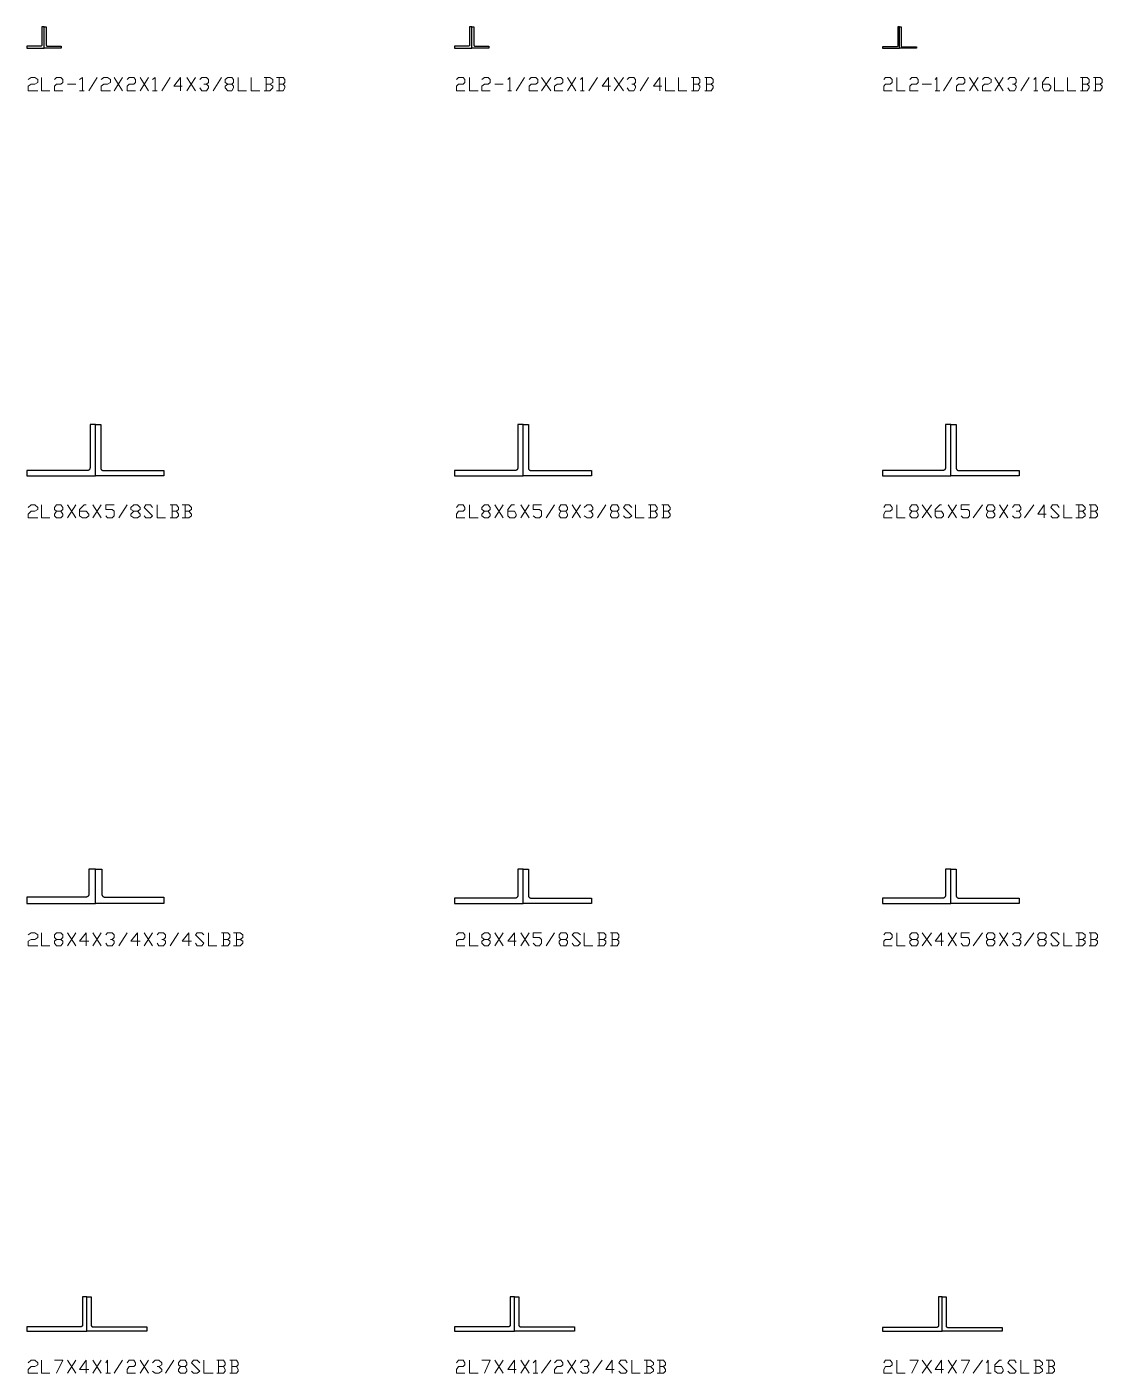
# Model space of a CAD drawing. Header units: inches. Extents: x 0 to 985, y -1555 to 12.
# Drawn here: x 0 to 125.7, y -1154.9 to -997.5 of the extents above; entities that cross this region are included whole.
import ezdxf

# ---------------------------------------------------------------- set-up
doc = ezdxf.new("R2010")
doc.units = ezdxf.units.IN
doc.header["$MEASUREMENT"] = 0
doc.layers.add('AISC_STEEL', color=7, linetype='Continuous')

msp = doc.modelspace()

# ---------------------------------------------------------------- linework, layer by layer
at = {"color": 3, "lineweight": 0}
for points in [[(0.16, -1003.65), (0.49, -1003.43), (0.93, -1003.43), (1.26, -1003.65), (1.26, -1003.98), (0.93, -1004.19), (0.49, -1004.19), (0.16, -1004.41), (0.16, -1004.96), (1.26, -1004.96)], [(1.69, -1003.43), (1.69, -1004.96), (2.67, -1004.96)], [(3.22, -1003.65), (3.44, -1003.43), (3.98, -1003.43), (4.2, -1003.65), (4.2, -1003.98), (3.98, -1004.19), (3.44, -1004.19), (3.22, -1004.41), (3.22, -1004.96), (4.2, -1004.96)], [(4.75, -1004.19), (5.73, -1004.19)], [(6.16, -1003.65), (6.49, -1003.43), (6.49, -1004.96)], [(7.25, -1004.96), (8.23, -1003.43)], [(8.67, -1003.65), (9, -1003.43), (9.43, -1003.43), (9.76, -1003.65), (9.76, -1003.98), (9.43, -1004.19), (9, -1004.19), (8.67, -1004.41), (8.67, -1004.96), (9.76, -1004.96)], [(10.2, -1004.96), (11.18, -1003.43)], [(10.2, -1003.43), (11.18, -1004.96)], [(11.72, -1003.65), (11.94, -1003.43), (12.49, -1003.43), (12.71, -1003.65), (12.71, -1003.98), (12.49, -1004.19), (11.94, -1004.19), (11.72, -1004.41), (11.72, -1004.96), (12.71, -1004.96)], [(13.25, -1004.96), (14.23, -1003.43)], [(13.25, -1003.43), (14.23, -1004.96)], [(14.67, -1003.65), (15, -1003.43), (15, -1004.96)], [(15.76, -1004.96), (16.74, -1003.43)], [(18.16, -1004.41), (17.18, -1004.41), (17.94, -1003.43), (17.94, -1004.96)], [(18.7, -1004.96), (19.69, -1003.43)], [(18.7, -1003.43), (19.69, -1004.96)], [(20.23, -1003.65), (20.45, -1003.43), (20.99, -1003.43), (21.21, -1003.65), (21.21, -1003.98), (20.99, -1004.19), (20.67, -1004.19)], [(20.99, -1004.19), (21.21, -1004.41), (21.21, -1004.63), (20.99, -1004.96), (20.45, -1004.96), (20.23, -1004.63)], [(21.76, -1004.96), (22.74, -1003.43)], [(23.94, -1004.19), (24.16, -1004.41), (24.16, -1004.63), (23.94, -1004.96), (23.5, -1004.96), (23.17, -1004.63), (23.17, -1004.41), (23.5, -1004.19), (23.94, -1004.19), (24.16, -1003.98), (24.16, -1003.65), (23.94, -1003.43), (23.5, -1003.43), (23.17, -1003.65), (23.17, -1003.98), (23.5, -1004.19)], [(24.7, -1003.43), (24.7, -1004.96), (25.68, -1004.96)], [(26.23, -1003.43), (26.23, -1004.96), (27.21, -1004.96)], [(28.41, -1004.19), (28.74, -1003.98), (28.74, -1003.65), (28.41, -1003.43), (27.75, -1003.43)], [(27.75, -1004.96), (28.41, -1004.96), (28.74, -1004.63), (28.74, -1004.41), (28.41, -1004.19), (27.97, -1004.19)], [(27.97, -1003.43), (27.97, -1004.96)], [(29.94, -1004.19), (30.15, -1003.98), (30.15, -1003.65), (29.94, -1003.43), (29.17, -1003.43)], [(29.17, -1004.96), (29.94, -1004.96), (30.15, -1004.63), (30.15, -1004.41), (29.94, -1004.19), (29.5, -1004.19)], [(29.5, -1003.43), (29.5, -1004.96)], [(50.22, -1003.65), (50.44, -1003.43), (50.98, -1003.43), (51.2, -1003.65), (51.2, -1003.98), (50.98, -1004.19), (50.44, -1004.19), (50.22, -1004.41), (50.22, -1004.96), (51.2, -1004.96)], [(51.75, -1003.43), (51.75, -1004.96), (52.73, -1004.96)], [(53.16, -1003.65), (53.49, -1003.43), (53.93, -1003.43), (54.15, -1003.65), (54.15, -1003.98), (53.93, -1004.19), (53.49, -1004.19), (53.16, -1004.41), (53.16, -1004.96), (54.15, -1004.96)], [(54.69, -1004.19), (55.67, -1004.19)], [(56.22, -1003.65), (56.44, -1003.43), (56.44, -1004.96)], [(57.2, -1004.96), (58.18, -1003.43)], [(58.73, -1003.65), (58.94, -1003.43), (59.49, -1003.43), (59.71, -1003.65), (59.71, -1003.98), (59.49, -1004.19), (58.94, -1004.19), (58.73, -1004.41), (58.73, -1004.96), (59.71, -1004.96)], [(60.14, -1004.96), (61.23, -1003.43)], [(60.14, -1003.43), (61.23, -1004.96)], [(61.67, -1003.65), (62, -1003.43), (62.43, -1003.43), (62.65, -1003.65), (62.65, -1003.98), (62.43, -1004.19), (62, -1004.19), (61.67, -1004.41), (61.67, -1004.96), (62.65, -1004.96)], [(63.2, -1004.96), (64.18, -1003.43)], [(63.2, -1003.43), (64.18, -1004.96)], [(64.72, -1003.65), (64.94, -1003.43), (64.94, -1004.96)], [(65.7, -1004.96), (66.69, -1003.43)], [(68.21, -1004.41), (67.23, -1004.41), (67.99, -1003.43), (67.99, -1004.96)], [(68.65, -1004.96), (69.74, -1003.43)], [(68.65, -1003.43), (69.74, -1004.96)], [(70.18, -1003.65), (70.39, -1003.43), (70.94, -1003.43), (71.16, -1003.65), (71.16, -1003.98), (70.94, -1004.19), (70.72, -1004.19)], [(70.94, -1004.19), (71.16, -1004.41), (71.16, -1004.63), (70.94, -1004.96), (70.39, -1004.96), (70.18, -1004.63)], [(71.7, -1004.96), (72.68, -1003.43)], [(74.21, -1004.41), (73.23, -1004.41), (73.99, -1003.43), (73.99, -1004.96)], [(74.65, -1003.43), (74.65, -1004.96), (75.74, -1004.96)], [(76.17, -1003.43), (76.17, -1004.96), (77.16, -1004.96)], [(78.46, -1004.19), (78.68, -1003.98), (78.68, -1003.65), (78.46, -1003.43), (77.7, -1003.43)], [(77.7, -1004.96), (78.46, -1004.96), (78.68, -1004.63), (78.68, -1004.41), (78.46, -1004.19), (77.92, -1004.19)], [(77.92, -1003.43), (77.92, -1004.96)], [(79.99, -1004.19), (80.21, -1003.98), (80.21, -1003.65), (79.99, -1003.43), (79.23, -1003.43)], [(79.23, -1004.96), (79.99, -1004.96), (80.21, -1004.63), (80.21, -1004.41), (79.99, -1004.19), (79.45, -1004.19)], [(79.45, -1003.43), (79.45, -1004.96)], [(100.17, -1003.65), (100.38, -1003.43), (100.93, -1003.43), (101.15, -1003.65), (101.15, -1003.98), (100.93, -1004.19), (100.38, -1004.19), (100.17, -1004.41), (100.17, -1004.96), (101.15, -1004.96)], [(101.69, -1003.43), (101.69, -1004.96), (102.67, -1004.96)], [(103.22, -1003.65), (103.44, -1003.43), (103.98, -1003.43), (104.2, -1003.65), (104.2, -1003.98), (103.98, -1004.19), (103.44, -1004.19), (103.22, -1004.41), (103.22, -1004.96), (104.2, -1004.96)], [(104.64, -1004.19), (105.73, -1004.19)], [(106.16, -1003.65), (106.38, -1003.43), (106.38, -1004.96)], [(107.14, -1004.96), (108.13, -1003.43)], [(108.67, -1003.65), (108.89, -1003.43), (109.43, -1003.43), (109.65, -1003.65), (109.65, -1003.98), (109.43, -1004.19), (108.89, -1004.19), (108.67, -1004.41), (108.67, -1004.96), (109.65, -1004.96)], [(110.2, -1004.96), (111.18, -1003.43)], [(110.2, -1003.43), (111.18, -1004.96)], [(111.72, -1003.65), (111.94, -1003.43), (112.38, -1003.43), (112.71, -1003.65), (112.71, -1003.98), (112.38, -1004.19), (111.94, -1004.19), (111.72, -1004.41), (111.72, -1004.96), (112.71, -1004.96)], [(113.14, -1004.96), (114.12, -1003.43)], [(113.14, -1003.43), (114.12, -1004.96)], [(114.67, -1003.65), (114.89, -1003.43), (115.43, -1003.43), (115.65, -1003.65), (115.65, -1003.98), (115.43, -1004.19), (115.21, -1004.19)], [(115.43, -1004.19), (115.65, -1004.41), (115.65, -1004.63), (115.43, -1004.96), (114.89, -1004.96), (114.67, -1004.63)], [(116.2, -1004.96), (117.18, -1003.43)], [(117.72, -1003.65), (117.94, -1003.43), (117.94, -1004.96)], [(118.7, -1004.19), (119.47, -1004.19), (119.69, -1004.41), (119.69, -1004.63), (119.47, -1004.96), (118.92, -1004.96), (118.7, -1004.63), (118.7, -1003.98), (119.14, -1003.43), (119.47, -1003.43)], [(120.12, -1003.43), (120.12, -1004.96), (121.21, -1004.96)], [(121.65, -1003.43), (121.65, -1004.96), (122.63, -1004.96)], [(123.94, -1004.19), (124.16, -1003.98), (124.16, -1003.65), (123.94, -1003.43), (123.17, -1003.43)], [(123.17, -1004.96), (123.94, -1004.96), (124.16, -1004.63), (124.16, -1004.41), (123.94, -1004.19), (123.39, -1004.19)], [(123.39, -1003.43), (123.39, -1004.96)], [(125.46, -1004.19), (125.68, -1003.98), (125.68, -1003.65), (125.46, -1003.43), (124.7, -1003.43)], [(124.7, -1004.96), (125.46, -1004.96), (125.68, -1004.63), (125.68, -1004.41), (125.46, -1004.19), (124.92, -1004.19)], [(124.92, -1003.43), (124.92, -1004.96)], [(6.16, -1004.96), (6.71, -1004.96)], [(14.67, -1004.96), (15.21, -1004.96)], [(56.22, -1004.96), (56.65, -1004.96)], [(64.72, -1004.96), (65.16, -1004.96)], [(106.16, -1004.96), (106.71, -1004.96)], [(117.72, -1004.96), (118.16, -1004.96)], [(0.16, -1053.7), (0.49, -1053.38), (0.93, -1053.38), (1.26, -1053.7), (1.26, -1053.92), (0.93, -1054.14), (0.49, -1054.14), (0.16, -1054.47), (0.16, -1054.9), (1.26, -1054.9)], [(1.69, -1053.38), (1.69, -1054.9), (2.67, -1054.9)], [(3.98, -1054.14), (4.2, -1054.47), (4.2, -1054.68), (3.98, -1054.9), (3.44, -1054.9), (3.22, -1054.68), (3.22, -1054.47), (3.44, -1054.14), (3.98, -1054.14), (4.2, -1053.92), (4.2, -1053.7), (3.98, -1053.38), (3.44, -1053.38), (3.22, -1053.7), (3.22, -1053.92), (3.44, -1054.14)], [(4.75, -1054.9), (5.73, -1053.38)], [(4.75, -1053.38), (5.73, -1054.9)], [(6.16, -1054.14), (6.93, -1054.14), (7.25, -1054.47), (7.25, -1054.68), (6.93, -1054.9), (6.49, -1054.9), (6.16, -1054.68), (6.16, -1053.92), (6.71, -1053.38), (6.93, -1053.38)], [(7.69, -1054.9), (8.67, -1053.38)], [(7.69, -1053.38), (8.67, -1054.9)], [(9.22, -1054.68), (9.43, -1054.9), (9.98, -1054.9), (10.2, -1054.68), (10.2, -1054.14), (9.98, -1053.92), (9.22, -1053.92), (9.22, -1053.38), (10.2, -1053.38)], [(10.74, -1054.9), (11.72, -1053.38)], [(12.92, -1054.14), (13.25, -1054.47), (13.25, -1054.68), (12.92, -1054.9), (12.49, -1054.9), (12.16, -1054.68), (12.16, -1054.47), (12.49, -1054.14), (12.92, -1054.14), (13.25, -1053.92), (13.25, -1053.7), (12.92, -1053.38), (12.49, -1053.38), (12.16, -1053.7), (12.16, -1053.92), (12.49, -1054.14)], [(13.69, -1054.68), (13.91, -1054.9), (14.45, -1054.9), (14.67, -1054.68), (13.69, -1053.7), (13.91, -1053.38), (14.45, -1053.38), (14.67, -1053.7)], [(15.21, -1053.38), (15.21, -1054.9), (16.2, -1054.9)], [(17.5, -1054.14), (17.72, -1053.92), (17.72, -1053.7), (17.5, -1053.38), (16.74, -1053.38)], [(16.74, -1054.9), (17.5, -1054.9), (17.72, -1054.68), (17.72, -1054.47), (17.5, -1054.14), (16.96, -1054.14)], [(16.96, -1053.38), (16.96, -1054.9)], [(18.92, -1054.14), (19.25, -1053.92), (19.25, -1053.7), (18.92, -1053.38), (18.16, -1053.38)], [(18.16, -1054.9), (18.92, -1054.9), (19.25, -1054.68), (19.25, -1054.47), (18.92, -1054.14), (18.49, -1054.14)], [(18.49, -1053.38), (18.49, -1054.9)], [(50.22, -1053.7), (50.44, -1053.38), (50.98, -1053.38), (51.2, -1053.7), (51.2, -1053.92), (50.98, -1054.14), (50.44, -1054.14), (50.22, -1054.47), (50.22, -1054.9), (51.2, -1054.9)], [(51.75, -1053.38), (51.75, -1054.9), (52.73, -1054.9)], [(53.93, -1054.14), (54.15, -1054.47), (54.15, -1054.68), (53.93, -1054.9), (53.49, -1054.9), (53.16, -1054.68), (53.16, -1054.47), (53.49, -1054.14), (53.93, -1054.14), (54.15, -1053.92), (54.15, -1053.7), (53.93, -1053.38), (53.49, -1053.38), (53.16, -1053.7), (53.16, -1053.92), (53.49, -1054.14)], [(54.69, -1054.9), (55.67, -1053.38)], [(54.69, -1053.38), (55.67, -1054.9)], [(56.22, -1054.14), (56.98, -1054.14), (57.2, -1054.47), (57.2, -1054.68), (56.98, -1054.9), (56.44, -1054.9), (56.22, -1054.68), (56.22, -1053.92), (56.65, -1053.38), (56.98, -1053.38)], [(57.74, -1054.9), (58.73, -1053.38)], [(57.74, -1053.38), (58.73, -1054.9)], [(59.16, -1054.68), (59.49, -1054.9), (59.93, -1054.9), (60.14, -1054.68), (60.14, -1054.14), (59.93, -1053.92), (59.16, -1053.92), (59.16, -1053.38), (60.14, -1053.38)], [(60.69, -1054.9), (61.67, -1053.38)], [(62.98, -1054.14), (63.2, -1054.47), (63.2, -1054.68), (62.98, -1054.9), (62.43, -1054.9), (62.22, -1054.68), (62.22, -1054.47), (62.43, -1054.14), (62.98, -1054.14), (63.2, -1053.92), (63.2, -1053.7), (62.98, -1053.38), (62.43, -1053.38), (62.22, -1053.7), (62.22, -1053.92), (62.43, -1054.14)], [(63.74, -1054.9), (64.72, -1053.38)], [(63.74, -1053.38), (64.72, -1054.9)], [(65.16, -1053.7), (65.49, -1053.38), (65.92, -1053.38), (66.14, -1053.7), (66.14, -1053.92), (65.92, -1054.14), (65.7, -1054.14)], [(65.92, -1054.14), (66.14, -1054.47), (66.14, -1054.68), (65.92, -1054.9), (65.49, -1054.9), (65.16, -1054.68)], [(66.69, -1054.9), (67.67, -1053.38)], [(68.98, -1054.14), (69.19, -1054.47), (69.19, -1054.68), (68.98, -1054.9), (68.43, -1054.9), (68.21, -1054.68), (68.21, -1054.47), (68.43, -1054.14), (68.98, -1054.14), (69.19, -1053.92), (69.19, -1053.7), (68.98, -1053.38), (68.43, -1053.38), (68.21, -1053.7), (68.21, -1053.92), (68.43, -1054.14)], [(69.74, -1054.68), (69.96, -1054.9), (70.39, -1054.9), (70.72, -1054.68), (69.74, -1053.7), (69.96, -1053.38), (70.39, -1053.38), (70.72, -1053.7)], [(71.16, -1053.38), (71.16, -1054.9), (72.14, -1054.9)], [(73.45, -1054.14), (73.67, -1053.92), (73.67, -1053.7), (73.45, -1053.38), (72.68, -1053.38)], [(72.68, -1054.9), (73.45, -1054.9), (73.67, -1054.68), (73.67, -1054.47), (73.45, -1054.14), (72.9, -1054.14)], [(72.9, -1053.38), (72.9, -1054.9)], [(74.97, -1054.14), (75.19, -1053.92), (75.19, -1053.7), (74.97, -1053.38), (74.21, -1053.38)], [(74.21, -1054.9), (74.97, -1054.9), (75.19, -1054.68), (75.19, -1054.47), (74.97, -1054.14), (74.43, -1054.14)], [(74.43, -1053.38), (74.43, -1054.9)], [(100.17, -1053.7), (100.38, -1053.38), (100.93, -1053.38), (101.15, -1053.7), (101.15, -1053.92), (100.93, -1054.14), (100.38, -1054.14), (100.17, -1054.47), (100.17, -1054.9), (101.15, -1054.9)], [(101.69, -1053.38), (101.69, -1054.9), (102.67, -1054.9)], [(103.98, -1054.14), (104.2, -1054.47), (104.2, -1054.68), (103.98, -1054.9), (103.44, -1054.9), (103.22, -1054.68), (103.22, -1054.47), (103.44, -1054.14), (103.98, -1054.14), (104.2, -1053.92), (104.2, -1053.7), (103.98, -1053.38), (103.44, -1053.38), (103.22, -1053.7), (103.22, -1053.92), (103.44, -1054.14)], [(104.64, -1054.9), (105.73, -1053.38)], [(104.64, -1053.38), (105.73, -1054.9)], [(106.16, -1054.14), (106.93, -1054.14), (107.14, -1054.47), (107.14, -1054.68), (106.93, -1054.9), (106.38, -1054.9), (106.16, -1054.68), (106.16, -1053.92), (106.71, -1053.38), (106.93, -1053.38)], [(107.69, -1054.9), (108.67, -1053.38)], [(107.69, -1053.38), (108.67, -1054.9)], [(109.22, -1054.68), (109.43, -1054.9), (109.98, -1054.9), (110.2, -1054.68), (110.2, -1054.14), (109.98, -1053.92), (109.22, -1053.92), (109.22, -1053.38), (110.2, -1053.38)], [(110.63, -1054.9), (111.72, -1053.38)], [(112.92, -1054.14), (113.14, -1054.47), (113.14, -1054.68), (112.92, -1054.9), (112.38, -1054.9), (112.16, -1054.68), (112.16, -1054.47), (112.38, -1054.14), (112.92, -1054.14), (113.14, -1053.92), (113.14, -1053.7), (112.92, -1053.38), (112.38, -1053.38), (112.16, -1053.7), (112.16, -1053.92), (112.38, -1054.14)], [(113.69, -1054.9), (114.67, -1053.38)], [(113.69, -1053.38), (114.67, -1054.9)], [(115.21, -1053.7), (115.43, -1053.38), (115.98, -1053.38), (116.2, -1053.7), (116.2, -1053.92), (115.98, -1054.14), (115.65, -1054.14)], [(115.98, -1054.14), (116.2, -1054.47), (116.2, -1054.68), (115.98, -1054.9), (115.43, -1054.9), (115.21, -1054.68)], [(116.63, -1054.9), (117.72, -1053.38)], [(119.14, -1054.47), (118.16, -1054.47), (118.92, -1053.38), (118.92, -1054.9)], [(119.69, -1054.68), (119.9, -1054.9), (120.45, -1054.9), (120.67, -1054.68), (119.69, -1053.7), (119.9, -1053.38), (120.45, -1053.38), (120.67, -1053.7)], [(121.21, -1053.38), (121.21, -1054.9), (122.19, -1054.9)], [(123.39, -1054.14), (123.72, -1053.92), (123.72, -1053.7), (123.39, -1053.38), (122.63, -1053.38)], [(122.63, -1054.9), (123.39, -1054.9), (123.72, -1054.68), (123.72, -1054.47), (123.39, -1054.14), (122.96, -1054.14)], [(122.96, -1053.38), (122.96, -1054.9)], [(124.92, -1054.14), (125.14, -1053.92), (125.14, -1053.7), (124.92, -1053.38), (124.16, -1053.38)], [(124.16, -1054.9), (124.92, -1054.9), (125.14, -1054.68), (125.14, -1054.47), (124.92, -1054.14), (124.37, -1054.14)], [(124.37, -1053.38), (124.37, -1054.9)], [(0.16, -1103.65), (0.49, -1103.43), (0.93, -1103.43), (1.26, -1103.65), (1.26, -1103.98), (0.93, -1104.19), (0.49, -1104.19), (0.16, -1104.41), (0.16, -1104.96), (1.26, -1104.96)], [(1.69, -1103.43), (1.69, -1104.96), (2.67, -1104.96)], [(3.98, -1104.19), (4.2, -1104.41), (4.2, -1104.63), (3.98, -1104.96), (3.44, -1104.96), (3.22, -1104.63), (3.22, -1104.41), (3.44, -1104.19), (3.98, -1104.19), (4.2, -1103.98), (4.2, -1103.65), (3.98, -1103.43), (3.44, -1103.43), (3.22, -1103.65), (3.22, -1103.98), (3.44, -1104.19)], [(4.75, -1104.96), (5.73, -1103.43)], [(4.75, -1103.43), (5.73, -1104.96)], [(7.25, -1104.41), (6.16, -1104.41), (6.93, -1103.43), (6.93, -1104.96)], [(7.69, -1104.96), (8.67, -1103.43)], [(7.69, -1103.43), (8.67, -1104.96)], [(9.22, -1103.65), (9.43, -1103.43), (9.98, -1103.43), (10.2, -1103.65), (10.2, -1103.98), (9.98, -1104.19), (9.76, -1104.19)], [(9.98, -1104.19), (10.2, -1104.41), (10.2, -1104.63), (9.98, -1104.96), (9.43, -1104.96), (9.22, -1104.63)], [(10.74, -1104.96), (11.72, -1103.43)], [(13.25, -1104.41), (12.16, -1104.41), (12.92, -1103.43), (12.92, -1104.96)], [(13.69, -1104.96), (14.67, -1103.43)], [(13.69, -1103.43), (14.67, -1104.96)], [(15.21, -1103.65), (15.43, -1103.43), (15.98, -1103.43), (16.2, -1103.65), (16.2, -1103.98), (15.98, -1104.19), (15.76, -1104.19)], [(15.98, -1104.19), (16.2, -1104.41), (16.2, -1104.63), (15.98, -1104.96), (15.43, -1104.96), (15.21, -1104.63)], [(16.74, -1104.96), (17.72, -1103.43)], [(19.25, -1104.41), (18.16, -1104.41), (18.92, -1103.43), (18.92, -1104.96)], [(19.69, -1104.63), (19.9, -1104.96), (20.45, -1104.96), (20.67, -1104.63), (19.69, -1103.65), (19.9, -1103.43), (20.45, -1103.43), (20.67, -1103.65)], [(21.21, -1103.43), (21.21, -1104.96), (22.19, -1104.96)], [(23.5, -1104.19), (23.72, -1103.98), (23.72, -1103.65), (23.5, -1103.43), (22.74, -1103.43)], [(22.74, -1104.96), (23.5, -1104.96), (23.72, -1104.63), (23.72, -1104.41), (23.5, -1104.19), (22.96, -1104.19)], [(22.96, -1103.43), (22.96, -1104.96)], [(24.92, -1104.19), (25.25, -1103.98), (25.25, -1103.65), (24.92, -1103.43), (24.16, -1103.43)], [(24.16, -1104.96), (24.92, -1104.96), (25.25, -1104.63), (25.25, -1104.41), (24.92, -1104.19), (24.48, -1104.19)], [(24.48, -1103.43), (24.48, -1104.96)], [(50.22, -1103.65), (50.44, -1103.43), (50.98, -1103.43), (51.2, -1103.65), (51.2, -1103.98), (50.98, -1104.19), (50.44, -1104.19), (50.22, -1104.41), (50.22, -1104.96), (51.2, -1104.96)], [(51.75, -1103.43), (51.75, -1104.96), (52.73, -1104.96)], [(53.93, -1104.19), (54.15, -1104.41), (54.15, -1104.63), (53.93, -1104.96), (53.49, -1104.96), (53.16, -1104.63), (53.16, -1104.41), (53.49, -1104.19), (53.93, -1104.19), (54.15, -1103.98), (54.15, -1103.65), (53.93, -1103.43), (53.49, -1103.43), (53.16, -1103.65), (53.16, -1103.98), (53.49, -1104.19)], [(54.69, -1104.96), (55.67, -1103.43)], [(54.69, -1103.43), (55.67, -1104.96)], [(57.2, -1104.41), (56.22, -1104.41), (56.98, -1103.43), (56.98, -1104.96)], [(57.74, -1104.96), (58.73, -1103.43)], [(57.74, -1103.43), (58.73, -1104.96)], [(59.16, -1104.63), (59.49, -1104.96), (59.93, -1104.96), (60.14, -1104.63), (60.14, -1104.19), (59.93, -1103.98), (59.16, -1103.98), (59.16, -1103.43), (60.14, -1103.43)], [(60.69, -1104.96), (61.67, -1103.43)], [(62.98, -1104.19), (63.2, -1104.41), (63.2, -1104.63), (62.98, -1104.96), (62.43, -1104.96), (62.22, -1104.63), (62.22, -1104.41), (62.43, -1104.19), (62.98, -1104.19), (63.2, -1103.98), (63.2, -1103.65), (62.98, -1103.43), (62.43, -1103.43), (62.22, -1103.65), (62.22, -1103.98), (62.43, -1104.19)], [(63.74, -1104.63), (63.96, -1104.96), (64.4, -1104.96), (64.72, -1104.63), (63.74, -1103.65), (63.96, -1103.43), (64.4, -1103.43), (64.72, -1103.65)], [(65.16, -1103.43), (65.16, -1104.96), (66.14, -1104.96)], [(67.45, -1104.19), (67.67, -1103.98), (67.67, -1103.65), (67.45, -1103.43), (66.69, -1103.43)], [(66.69, -1104.96), (67.45, -1104.96), (67.67, -1104.63), (67.67, -1104.41), (67.45, -1104.19), (66.9, -1104.19)], [(66.9, -1103.43), (66.9, -1104.96)], [(68.98, -1104.19), (69.19, -1103.98), (69.19, -1103.65), (68.98, -1103.43), (68.21, -1103.43)], [(68.21, -1104.96), (68.98, -1104.96), (69.19, -1104.63), (69.19, -1104.41), (68.98, -1104.19), (68.43, -1104.19)], [(68.43, -1103.43), (68.43, -1104.96)], [(100.17, -1103.65), (100.38, -1103.43), (100.93, -1103.43), (101.15, -1103.65), (101.15, -1103.98), (100.93, -1104.19), (100.38, -1104.19), (100.17, -1104.41), (100.17, -1104.96), (101.15, -1104.96)], [(101.69, -1103.43), (101.69, -1104.96), (102.67, -1104.96)], [(103.98, -1104.19), (104.2, -1104.41), (104.2, -1104.63), (103.98, -1104.96), (103.44, -1104.96), (103.22, -1104.63), (103.22, -1104.41), (103.44, -1104.19), (103.98, -1104.19), (104.2, -1103.98), (104.2, -1103.65), (103.98, -1103.43), (103.44, -1103.43), (103.22, -1103.65), (103.22, -1103.98), (103.44, -1104.19)], [(104.64, -1104.96), (105.73, -1103.43)], [(104.64, -1103.43), (105.73, -1104.96)], [(107.14, -1104.41), (106.16, -1104.41), (106.93, -1103.43), (106.93, -1104.96)], [(107.69, -1104.96), (108.67, -1103.43)], [(107.69, -1103.43), (108.67, -1104.96)], [(109.22, -1104.63), (109.43, -1104.96), (109.98, -1104.96), (110.2, -1104.63), (110.2, -1104.19), (109.98, -1103.98), (109.22, -1103.98), (109.22, -1103.43), (110.2, -1103.43)], [(110.63, -1104.96), (111.72, -1103.43)], [(112.92, -1104.19), (113.14, -1104.41), (113.14, -1104.63), (112.92, -1104.96), (112.38, -1104.96), (112.16, -1104.63), (112.16, -1104.41), (112.38, -1104.19), (112.92, -1104.19), (113.14, -1103.98), (113.14, -1103.65), (112.92, -1103.43), (112.38, -1103.43), (112.16, -1103.65), (112.16, -1103.98), (112.38, -1104.19)], [(113.69, -1104.96), (114.67, -1103.43)], [(113.69, -1103.43), (114.67, -1104.96)], [(115.21, -1103.65), (115.43, -1103.43), (115.98, -1103.43), (116.2, -1103.65), (116.2, -1103.98), (115.98, -1104.19), (115.65, -1104.19)], [(115.98, -1104.19), (116.2, -1104.41), (116.2, -1104.63), (115.98, -1104.96), (115.43, -1104.96), (115.21, -1104.63)], [(116.63, -1104.96), (117.72, -1103.43)], [(118.92, -1104.19), (119.14, -1104.41), (119.14, -1104.63), (118.92, -1104.96), (118.38, -1104.96), (118.16, -1104.63), (118.16, -1104.41), (118.38, -1104.19), (118.92, -1104.19), (119.14, -1103.98), (119.14, -1103.65), (118.92, -1103.43), (118.38, -1103.43), (118.16, -1103.65), (118.16, -1103.98), (118.38, -1104.19)], [(119.69, -1104.63), (119.9, -1104.96), (120.45, -1104.96), (120.67, -1104.63), (119.69, -1103.65), (119.9, -1103.43), (120.45, -1103.43), (120.67, -1103.65)], [(121.21, -1103.43), (121.21, -1104.96), (122.19, -1104.96)], [(123.39, -1104.19), (123.72, -1103.98), (123.72, -1103.65), (123.39, -1103.43), (122.63, -1103.43)], [(122.63, -1104.96), (123.39, -1104.96), (123.72, -1104.63), (123.72, -1104.41), (123.39, -1104.19), (122.96, -1104.19)], [(122.96, -1103.43), (122.96, -1104.96)], [(124.92, -1104.19), (125.14, -1103.98), (125.14, -1103.65), (124.92, -1103.43), (124.16, -1103.43)], [(124.16, -1104.96), (124.92, -1104.96), (125.14, -1104.63), (125.14, -1104.41), (124.92, -1104.19), (124.37, -1104.19)], [(124.37, -1103.43), (124.37, -1104.96)], [(0.16, -1153.7), (0.49, -1153.38), (0.93, -1153.38), (1.26, -1153.7), (1.26, -1153.92), (0.93, -1154.14), (0.49, -1154.14), (0.16, -1154.47), (0.16, -1154.9), (1.26, -1154.9)], [(1.69, -1153.38), (1.69, -1154.9), (2.67, -1154.9)], [(3.22, -1153.38), (4.2, -1153.38), (3.44, -1154.9)], [(4.75, -1154.9), (5.73, -1153.38)], [(4.75, -1153.38), (5.73, -1154.9)], [(7.25, -1154.47), (6.16, -1154.47), (6.93, -1153.38), (6.93, -1154.9)], [(7.69, -1154.9), (8.67, -1153.38)], [(7.69, -1153.38), (8.67, -1154.9)], [(9.22, -1153.7), (9.43, -1153.38), (9.43, -1154.9)], [(10.2, -1154.9), (11.18, -1153.38)], [(11.72, -1153.7), (11.94, -1153.38), (12.49, -1153.38), (12.71, -1153.7), (12.71, -1153.92), (12.49, -1154.14), (11.94, -1154.14), (11.72, -1154.47), (11.72, -1154.9), (12.71, -1154.9)], [(13.25, -1154.9), (14.23, -1153.38)], [(13.25, -1153.38), (14.23, -1154.9)], [(14.67, -1153.7), (15, -1153.38), (15.43, -1153.38), (15.76, -1153.7), (15.76, -1153.92), (15.43, -1154.14), (15.21, -1154.14)], [(16.2, -1154.9), (17.18, -1153.38)], [(18.49, -1154.14), (18.7, -1154.47), (18.7, -1154.68), (18.49, -1154.9), (17.94, -1154.9), (17.72, -1154.68), (17.72, -1154.47), (17.94, -1154.14), (18.49, -1154.14), (18.7, -1153.92), (18.7, -1153.7), (18.49, -1153.38), (17.94, -1153.38), (17.72, -1153.7), (17.72, -1153.92), (17.94, -1154.14)], [(19.25, -1154.68), (19.47, -1154.9), (19.9, -1154.9), (20.23, -1154.68), (19.25, -1153.7), (19.47, -1153.38), (19.9, -1153.38), (20.23, -1153.7)], [(20.67, -1153.38), (20.67, -1154.9), (21.76, -1154.9)], [(22.96, -1154.14), (23.17, -1153.92), (23.17, -1153.7), (22.96, -1153.38), (22.19, -1153.38)], [(22.41, -1153.38), (22.41, -1154.9)], [(24.48, -1154.14), (24.7, -1153.92), (24.7, -1153.7), (24.48, -1153.38), (23.72, -1153.38)], [(23.94, -1153.38), (23.94, -1154.9)], [(50.22, -1153.7), (50.44, -1153.38), (50.98, -1153.38), (51.2, -1153.7), (51.2, -1153.92), (50.98, -1154.14), (50.44, -1154.14), (50.22, -1154.47), (50.22, -1154.9), (51.2, -1154.9)], [(51.75, -1153.38), (51.75, -1154.9), (52.73, -1154.9)], [(53.16, -1153.38), (54.15, -1153.38), (53.49, -1154.9)], [(54.69, -1154.9), (55.67, -1153.38)], [(54.69, -1153.38), (55.67, -1154.9)], [(57.2, -1154.47), (56.22, -1154.47), (56.98, -1153.38), (56.98, -1154.9)], [(57.74, -1154.9), (58.73, -1153.38)], [(57.74, -1153.38), (58.73, -1154.9)], [(59.16, -1153.7), (59.49, -1153.38), (59.49, -1154.9)], [(60.14, -1154.9), (61.23, -1153.38)], [(61.67, -1153.7), (62, -1153.38), (62.43, -1153.38), (62.65, -1153.7), (62.65, -1153.92), (62.43, -1154.14), (62, -1154.14), (61.67, -1154.47), (61.67, -1154.9), (62.65, -1154.9)], [(63.2, -1154.9), (64.18, -1153.38)], [(63.2, -1153.38), (64.18, -1154.9)], [(64.72, -1153.7), (64.94, -1153.38), (65.49, -1153.38), (65.7, -1153.7), (65.7, -1153.92), (65.49, -1154.14), (65.16, -1154.14)], [(66.14, -1154.9), (67.23, -1153.38)], [(68.65, -1154.47), (67.67, -1154.47), (68.43, -1153.38), (68.43, -1154.9)], [(69.19, -1154.68), (69.41, -1154.9), (69.96, -1154.9), (70.18, -1154.68), (69.19, -1153.7), (69.41, -1153.38), (69.96, -1153.38), (70.18, -1153.7)], [(70.72, -1153.38), (70.72, -1154.9), (71.7, -1154.9)], [(72.9, -1154.14), (73.23, -1153.92), (73.23, -1153.7), (72.9, -1153.38), (72.14, -1153.38)], [(72.47, -1153.38), (72.47, -1154.9)], [(74.43, -1154.14), (74.65, -1153.92), (74.65, -1153.7), (74.43, -1153.38), (73.67, -1153.38)], [(73.99, -1153.38), (73.99, -1154.9)], [(100.17, -1153.7), (100.38, -1153.38), (100.93, -1153.38), (101.15, -1153.7), (101.15, -1153.92), (100.93, -1154.14), (100.38, -1154.14), (100.17, -1154.47), (100.17, -1154.9), (101.15, -1154.9)], [(101.69, -1153.38), (101.69, -1154.9), (102.67, -1154.9)], [(103.22, -1153.38), (104.2, -1153.38), (103.44, -1154.9)], [(104.64, -1154.9), (105.73, -1153.38)], [(104.64, -1153.38), (105.73, -1154.9)], [(107.14, -1154.47), (106.16, -1154.47), (106.93, -1153.38), (106.93, -1154.9)], [(107.69, -1154.9), (108.67, -1153.38)], [(107.69, -1153.38), (108.67, -1154.9)], [(109.22, -1153.38), (110.2, -1153.38), (109.43, -1154.9)], [(110.63, -1154.9), (111.72, -1153.38)], [(112.16, -1153.7), (112.38, -1153.38), (112.38, -1154.9)], [(113.14, -1154.14), (113.91, -1154.14), (114.12, -1154.47), (114.12, -1154.68), (113.91, -1154.9), (113.47, -1154.9), (113.14, -1154.68), (113.14, -1153.92), (113.69, -1153.38), (113.91, -1153.38)], [(114.67, -1154.68), (114.89, -1154.9), (115.43, -1154.9), (115.65, -1154.68), (114.67, -1153.7), (114.89, -1153.38), (115.43, -1153.38), (115.65, -1153.7)], [(116.2, -1153.38), (116.2, -1154.9), (117.18, -1154.9)], [(118.38, -1154.14), (118.7, -1153.92), (118.7, -1153.7), (118.38, -1153.38), (117.72, -1153.38)], [(117.94, -1153.38), (117.94, -1154.9)], [(119.9, -1154.14), (120.12, -1153.92), (120.12, -1153.7), (119.9, -1153.38), (119.14, -1153.38)], [(119.47, -1153.38), (119.47, -1154.9)], [(9.22, -1154.9), (9.76, -1154.9)], [(15.43, -1154.14), (15.76, -1154.47), (15.76, -1154.68), (15.43, -1154.9), (15, -1154.9), (14.67, -1154.68)], [(22.19, -1154.9), (22.96, -1154.9), (23.17, -1154.68), (23.17, -1154.47), (22.96, -1154.14), (22.41, -1154.14)], [(23.72, -1154.9), (24.48, -1154.9), (24.7, -1154.68), (24.7, -1154.47), (24.48, -1154.14), (23.94, -1154.14)], [(59.16, -1154.9), (59.71, -1154.9)], [(65.49, -1154.14), (65.7, -1154.47), (65.7, -1154.68), (65.49, -1154.9), (64.94, -1154.9), (64.72, -1154.68)], [(72.14, -1154.9), (72.9, -1154.9), (73.23, -1154.68), (73.23, -1154.47), (72.9, -1154.14), (72.47, -1154.14)], [(73.67, -1154.9), (74.43, -1154.9), (74.65, -1154.68), (74.65, -1154.47), (74.43, -1154.14), (73.99, -1154.14)], [(112.16, -1154.9), (112.71, -1154.9)], [(117.72, -1154.9), (118.38, -1154.9), (118.7, -1154.68), (118.7, -1154.47), (118.38, -1154.14), (117.94, -1154.14)], [(119.14, -1154.9), (119.9, -1154.9), (120.12, -1154.68), (120.12, -1154.47), (119.9, -1154.14), (119.47, -1154.14)]]:
    msp.add_lwpolyline(points, dxfattribs=at)
at = {"layer": 'AISC_STEEL'}
for points in [[(0, -1000), (2, -1000), (2, -997.5), (1.75, -997.5), (1.75, -999.62), (1.75, -999.64), (1.75, -999.66), (1.74, -999.67), (1.73, -999.69), (1.72, -999.7), (1.71, -999.71), (1.7, -999.72), (1.69, -999.73), (1.67, -999.74), (1.66, -999.75), (1.64, -999.75), (1.62, -999.75), (0, -999.75)], [(4, -1000), (2, -1000), (2, -997.5), (2.25, -997.5), (2.25, -999.62), (2.25, -999.64), (2.25, -999.66), (2.26, -999.67), (2.27, -999.69), (2.28, -999.7), (2.29, -999.71), (2.3, -999.72), (2.31, -999.73), (2.33, -999.74), (2.34, -999.75), (2.36, -999.75), (2.38, -999.75), (4, -999.75)], [(50, -1000), (52, -1000), (52, -997.5), (51.75, -997.5), (51.75, -999.62), (51.75, -999.64), (51.75, -999.66), (51.74, -999.67), (51.73, -999.69), (51.72, -999.7), (51.71, -999.71), (51.7, -999.72), (51.69, -999.73), (51.67, -999.74), (51.66, -999.75), (51.64, -999.75), (51.62, -999.75), (50, -999.75)], [(54, -1000), (52, -1000), (52, -997.5), (52.25, -997.5), (52.25, -999.62), (52.25, -999.64), (52.25, -999.66), (52.26, -999.67), (52.27, -999.69), (52.28, -999.7), (52.29, -999.71), (52.3, -999.72), (52.31, -999.73), (52.33, -999.74), (52.34, -999.75), (52.36, -999.75), (52.38, -999.75), (54, -999.75)], [(100, -1000), (102, -1000), (102, -997.5), (101.81, -997.5), (101.81, -999.72), (101.81, -999.73), (101.81, -999.74), (101.8, -999.75), (101.8, -999.76), (101.79, -999.78), (101.78, -999.78), (101.78, -999.79), (101.77, -999.8), (101.75, -999.8), (101.74, -999.81), (101.73, -999.81), (101.72, -999.81), (100, -999.81)], [(104, -1000), (102, -1000), (102, -997.5), (102.19, -997.5), (102.19, -999.72), (102.19, -999.73), (102.19, -999.74), (102.2, -999.75), (102.2, -999.76), (102.21, -999.78), (102.22, -999.78), (102.22, -999.79), (102.23, -999.8), (102.25, -999.8), (102.26, -999.81), (102.27, -999.81), (102.28, -999.81), (104, -999.81)], [(0, -1050), (8, -1050), (8, -1044), (7.38, -1044), (7.38, -1049.06), (7.37, -1049.09), (7.37, -1049.12), (7.36, -1049.15), (7.35, -1049.18), (7.34, -1049.2), (7.33, -1049.23), (7.31, -1049.25), (7.29, -1049.27), (7.27, -1049.29), (7.25, -1049.31), (7.23, -1049.33), (7.2, -1049.34), (7.18, -1049.35), (7.15, -1049.36), (7.12, -1049.37), (7.09, -1049.37), (7.06, -1049.38), (0, -1049.38)], [(16, -1050), (8, -1050), (8, -1044), (8.62, -1044), (8.62, -1049.06), (8.63, -1049.09), (8.63, -1049.12), (8.64, -1049.15), (8.65, -1049.18), (8.66, -1049.2), (8.67, -1049.23), (8.69, -1049.25), (8.71, -1049.27), (8.73, -1049.29), (8.75, -1049.31), (8.77, -1049.33), (8.8, -1049.34), (8.82, -1049.35), (8.85, -1049.36), (8.88, -1049.37), (8.91, -1049.37), (8.94, -1049.38), (16, -1049.38)], [(50, -1050), (58, -1050), (58, -1044), (57.38, -1044), (57.38, -1049.06), (57.37, -1049.09), (57.37, -1049.12), (57.36, -1049.15), (57.35, -1049.18), (57.34, -1049.2), (57.33, -1049.23), (57.31, -1049.25), (57.29, -1049.27), (57.27, -1049.29), (57.25, -1049.31), (57.23, -1049.33), (57.2, -1049.34), (57.18, -1049.35), (57.15, -1049.36), (57.12, -1049.37), (57.09, -1049.37), (57.06, -1049.38), (50, -1049.38)], [(66, -1050), (58, -1050), (58, -1044), (58.62, -1044), (58.62, -1049.06), (58.63, -1049.09), (58.63, -1049.12), (58.64, -1049.15), (58.65, -1049.18), (58.66, -1049.2), (58.67, -1049.23), (58.69, -1049.25), (58.71, -1049.27), (58.73, -1049.29), (58.75, -1049.31), (58.77, -1049.33), (58.8, -1049.34), (58.82, -1049.35), (58.85, -1049.36), (58.88, -1049.37), (58.91, -1049.37), (58.94, -1049.38), (66, -1049.38)], [(100, -1050), (108, -1050), (108, -1044), (107.38, -1044), (107.38, -1049.06), (107.37, -1049.09), (107.37, -1049.12), (107.36, -1049.15), (107.35, -1049.18), (107.34, -1049.2), (107.33, -1049.23), (107.31, -1049.25), (107.29, -1049.27), (107.27, -1049.29), (107.25, -1049.31), (107.23, -1049.33), (107.2, -1049.34), (107.18, -1049.35), (107.15, -1049.36), (107.12, -1049.37), (107.09, -1049.37), (107.06, -1049.38), (100, -1049.38)], [(116, -1050), (108, -1050), (108, -1044), (108.62, -1044), (108.62, -1049.06), (108.63, -1049.09), (108.63, -1049.12), (108.64, -1049.15), (108.65, -1049.18), (108.66, -1049.2), (108.67, -1049.23), (108.69, -1049.25), (108.71, -1049.27), (108.73, -1049.29), (108.75, -1049.31), (108.77, -1049.33), (108.8, -1049.34), (108.82, -1049.35), (108.85, -1049.36), (108.88, -1049.37), (108.91, -1049.37), (108.94, -1049.38), (116, -1049.38)], [(0, -1100), (8, -1100), (8, -1096), (7.25, -1096), (7.25, -1098.88), (7.25, -1098.9), (7.25, -1098.93), (7.24, -1098.96), (7.23, -1098.99), (7.22, -1099.02), (7.21, -1099.05), (7.19, -1099.07), (7.18, -1099.1), (7.16, -1099.12), (7.14, -1099.14), (7.12, -1099.16), (7.1, -1099.18), (7.07, -1099.19), (7.05, -1099.21), (7.02, -1099.22), (6.99, -1099.23), (6.96, -1099.24), (6.93, -1099.25), (6.9, -1099.25), (6.88, -1099.25), (0, -1099.25)], [(16, -1100), (8, -1100), (8, -1096), (8.75, -1096), (8.75, -1098.88), (8.75, -1098.9), (8.75, -1098.93), (8.76, -1098.96), (8.77, -1098.99), (8.78, -1099.02), (8.79, -1099.05), (8.81, -1099.07), (8.82, -1099.1), (8.84, -1099.12), (8.86, -1099.14), (8.88, -1099.16), (8.9, -1099.18), (8.93, -1099.19), (8.95, -1099.21), (8.98, -1099.22), (9.01, -1099.23), (9.04, -1099.24), (9.07, -1099.25), (9.1, -1099.25), (9.12, -1099.25), (16, -1099.25)], [(50, -1100), (58, -1100), (58, -1096), (57.38, -1096), (57.38, -1099.06), (57.37, -1099.09), (57.37, -1099.12), (57.36, -1099.15), (57.35, -1099.18), (57.34, -1099.2), (57.33, -1099.23), (57.31, -1099.25), (57.29, -1099.27), (57.27, -1099.29), (57.25, -1099.31), (57.23, -1099.33), (57.2, -1099.34), (57.18, -1099.35), (57.15, -1099.36), (57.12, -1099.37), (57.09, -1099.37), (57.06, -1099.38), (50, -1099.38)], [(66, -1100), (58, -1100), (58, -1096), (58.62, -1096), (58.62, -1099.06), (58.63, -1099.09), (58.63, -1099.12), (58.64, -1099.15), (58.65, -1099.18), (58.66, -1099.2), (58.67, -1099.23), (58.69, -1099.25), (58.71, -1099.27), (58.73, -1099.29), (58.75, -1099.31), (58.77, -1099.33), (58.8, -1099.34), (58.82, -1099.35), (58.85, -1099.36), (58.88, -1099.37), (58.91, -1099.37), (58.94, -1099.38), (66, -1099.38)], [(100, -1100), (108, -1100), (108, -1096), (107.38, -1096), (107.38, -1099.06), (107.37, -1099.09), (107.37, -1099.12), (107.36, -1099.15), (107.35, -1099.18), (107.34, -1099.2), (107.33, -1099.23), (107.31, -1099.25), (107.29, -1099.27), (107.27, -1099.29), (107.25, -1099.31), (107.23, -1099.33), (107.2, -1099.34), (107.18, -1099.35), (107.15, -1099.36), (107.12, -1099.37), (107.09, -1099.37), (107.06, -1099.38), (100, -1099.38)], [(116, -1100), (108, -1100), (108, -1096), (108.62, -1096), (108.62, -1099.06), (108.63, -1099.09), (108.63, -1099.12), (108.64, -1099.15), (108.65, -1099.18), (108.66, -1099.2), (108.67, -1099.23), (108.69, -1099.25), (108.71, -1099.27), (108.73, -1099.29), (108.75, -1099.31), (108.77, -1099.33), (108.8, -1099.34), (108.82, -1099.35), (108.85, -1099.36), (108.88, -1099.37), (108.91, -1099.37), (108.94, -1099.38), (116, -1099.38)], [(0, -1150), (7, -1150), (7, -1146), (6.5, -1146), (6.5, -1149.25), (6.5, -1149.28), (6.49, -1149.31), (6.49, -1149.33), (6.48, -1149.36), (6.46, -1149.38), (6.45, -1149.41), (6.43, -1149.43), (6.41, -1149.45), (6.38, -1149.46), (6.36, -1149.48), (6.33, -1149.49), (6.31, -1149.49), (6.28, -1149.5), (6.25, -1149.5), (0, -1149.5)], [(14, -1150), (7, -1150), (7, -1146), (7.5, -1146), (7.5, -1149.25), (7.5, -1149.28), (7.51, -1149.31), (7.51, -1149.33), (7.52, -1149.36), (7.54, -1149.38), (7.55, -1149.41), (7.57, -1149.43), (7.59, -1149.45), (7.62, -1149.46), (7.64, -1149.48), (7.67, -1149.49), (7.69, -1149.49), (7.72, -1149.5), (7.75, -1149.5), (14, -1149.5)], [(50, -1150), (57, -1150), (57, -1146), (56.5, -1146), (56.5, -1149.25), (56.5, -1149.28), (56.49, -1149.31), (56.49, -1149.33), (56.48, -1149.36), (56.46, -1149.38), (56.45, -1149.41), (56.43, -1149.43), (56.41, -1149.45), (56.38, -1149.46), (56.36, -1149.48), (56.33, -1149.49), (56.31, -1149.49), (56.28, -1149.5), (56.25, -1149.5), (50, -1149.5)], [(64, -1150), (57, -1150), (57, -1146), (57.5, -1146), (57.5, -1149.25), (57.5, -1149.28), (57.51, -1149.31), (57.51, -1149.33), (57.52, -1149.36), (57.54, -1149.38), (57.55, -1149.41), (57.57, -1149.43), (57.59, -1149.45), (57.62, -1149.46), (57.64, -1149.48), (57.67, -1149.49), (57.69, -1149.49), (57.72, -1149.5), (57.75, -1149.5), (64, -1149.5)], [(100, -1150), (107, -1150), (107, -1146), (106.56, -1146), (106.56, -1149.34), (106.56, -1149.37), (106.55, -1149.4), (106.55, -1149.43), (106.53, -1149.45), (106.52, -1149.48), (106.5, -1149.5), (106.48, -1149.52), (106.45, -1149.53), (106.43, -1149.55), (106.4, -1149.55), (106.37, -1149.56), (106.34, -1149.56), (100, -1149.56)], [(114, -1150), (107, -1150), (107, -1146), (107.44, -1146), (107.44, -1149.34), (107.44, -1149.37), (107.45, -1149.4), (107.45, -1149.43), (107.47, -1149.45), (107.48, -1149.48), (107.5, -1149.5), (107.52, -1149.52), (107.55, -1149.53), (107.57, -1149.55), (107.6, -1149.55), (107.63, -1149.56), (107.66, -1149.56), (114, -1149.56)]]:
    msp.add_lwpolyline(points, close=True, dxfattribs=at)

doc.saveas('drawing.dxf')
